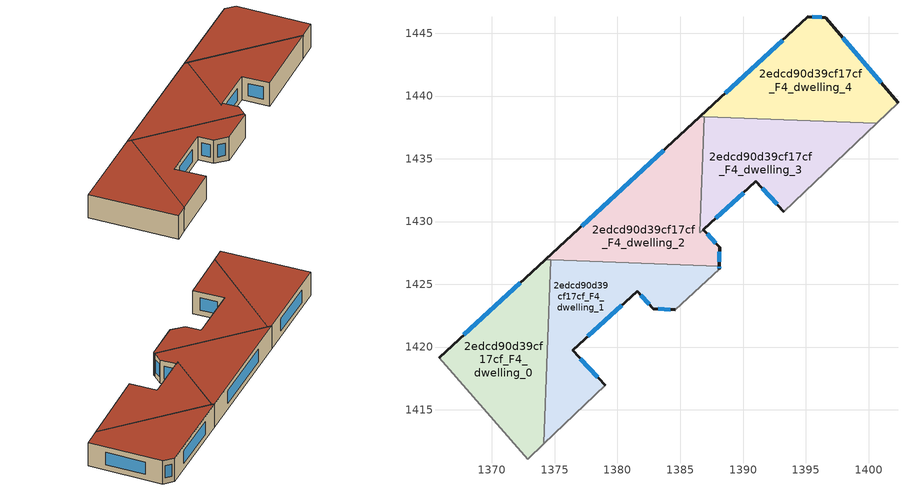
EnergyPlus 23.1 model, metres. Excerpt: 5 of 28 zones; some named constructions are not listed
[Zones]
2edcd90d39cf17cf_F4_dwelling_0
 floor to 2edcd90d39cf17cf_F3_dwelling_0 (EU_floor_Construction): 1374.69,1426.95 1374.14,1412.3 1372.85,1411.06 1365.78,1419.14 1374.24,1426.96 z12
 wall outside (EU_wall_Construction): 1374.24,1426.96 1365.78,1419.14 z12:15
 wall to 2edcd90d39cf17cf_F4_dwelling_1 (EU_wall_Construction): 1374.14,1412.3 1374.69,1426.95 z12:15
 wall adiabatic (EU_wall_Construction): 1365.78,1419.14 1372.85,1411.06 1374.14,1412.3 z12:15
 wall to 2edcd90d39cf17cf_F4_dwelling_2 (EU_wall_Construction): 1374.69,1426.95 1374.24,1426.96 z12:15
 window (EU_Window_Construction): 1372.25,1425.13 1367.76,1420.98 z12.7:14.3
 roof outside (EU_roof_Construction): 1374.14,1412.3 1374.69,1426.95 1374.24,1426.96 1365.78,1419.14 1372.85,1411.06 z15
2edcd90d39cf17cf_F4_dwelling_1
 floor to 2edcd90d39cf17cf_F3_dwelling_1 (EU_floor_Construction): 1388.11,1426.44 1388.11,1426.21 1384.6,1422.96 1382.84,1423.07 1381.55,1424.46 1376.44,1419.74 1379.02,1416.96 1374.14,1412.3 1374.69,1426.95 z12
 wall outside (EU_wall_Construction): 1379.02,1416.96 1376.44,1419.74 1381.55,1424.46 1382.84,1423.07 1384.6,1422.96 / 1388.11,1426.21 1388.11,1426.44 z12:15
 wall adiabatic (EU_wall_Construction): 1374.14,1412.3 1379.02,1416.96 / 1384.6,1422.96 1388.11,1426.21 z12:15
 wall to 2edcd90d39cf17cf_F4_dwelling_2 (EU_wall_Construction): 1388.11,1426.44 1374.69,1426.95 z12:15
 window (EU_Window_Construction): 1377.64,1420.84 1380.35,1423.35 / 1378.42,1417.61 1377.05,1419.08 / 1388.11,1426.26 1388.11,1426.39 / 1383.25,1423.04 1384.19,1422.98 / 1381.86,1424.13 1382.54,1423.39 z12.7:14.3
 roof outside (EU_roof_Construction): 1379.02,1416.96 1376.44,1419.74 1381.55,1424.46 1382.84,1423.07 1384.6,1422.96 1388.11,1426.21 1388.11,1426.44 1374.69,1426.95 1374.14,1412.3 z15
2edcd90d39cf17cf_F4_dwelling_2
 floor to 2edcd90d39cf17cf_F3_dwelling_2 (EU_floor_Construction): 1386.91,1438.35 1386.57,1429.09 1386.84,1429.34 1388.13,1427.95 1388.11,1426.44 1374.24,1426.96 1386.57,1438.36 z12
 wall outside (EU_wall_Construction): 1388.11,1426.44 1388.13,1427.95 1386.85,1429.34 / 1386.57,1438.36 1374.24,1426.96 z12:15
 wall to 2edcd90d39cf17cf_F4_dwelling_3 (EU_wall_Construction): 1386.84,1429.34 1386.57,1429.09 1386.91,1438.35 z12:15
 wall to 2edcd90d39cf17cf_F4_dwelling_4 (EU_wall_Construction): 1386.91,1438.35 1386.57,1438.36 z12:15
 window (EU_Window_Construction): 1387.83,1428.28 1387.15,1429.01 / 1388.12,1426.8 1388.13,1427.6 / 1383.67,1435.68 1377.13,1429.64 z12.7:14.3
 roof outside (EU_roof_Construction): 1388.11,1426.44 1388.13,1427.95 1386.84,1429.34 1386.57,1429.09 1386.91,1438.35 1386.57,1438.36 1374.24,1426.96 z15
2edcd90d39cf17cf_F4_dwelling_3
 floor to 2edcd90d39cf17cf_F3_dwelling_3 (EU_floor_Construction): 1400.64,1437.83 1393.27,1430.79 1391.02,1433.21 1386.57,1429.09 1386.91,1438.35 z12
 wall outside (EU_wall_Construction): 1386.85,1429.34 1391.02,1433.21 1393.27,1430.79 z12:15
 wall adiabatic (EU_wall_Construction): 1393.27,1430.79 1400.64,1437.83 z12:15
 wall to 2edcd90d39cf17cf_F4_dwelling_4 (EU_wall_Construction): 1400.64,1437.83 1386.91,1438.35 z12:15
 window (EU_Window_Construction): 1391.55,1432.64 1392.74,1431.36 / 1387.83,1430.25 1390.04,1432.3 z12.7:14.3
 roof outside (EU_roof_Construction): 1393.27,1430.79 1400.64,1437.83 1386.91,1438.35 1386.57,1429.09 1391.02,1433.21 z15
2edcd90d39cf17cf_F4_dwelling_4
 floor to 2edcd90d39cf17cf_F3_dwelling_4 (EU_floor_Construction): 1396.59,1446.26 1402.35,1439.46 1400.64,1437.83 1386.57,1438.36 1395.17,1446.31 z12
 wall outside (EU_wall_Construction): 1402.35,1439.46 1396.59,1446.26 1395.17,1446.31 1386.57,1438.36 z12:15
 wall adiabatic (EU_wall_Construction): 1400.64,1437.83 1402.35,1439.46 z12:15
 window (EU_Window_Construction): 1393.15,1444.45 1388.59,1440.23 / 1396.26,1446.27 1395.51,1446.3 / 1401,1441.06 1397.94,1444.66 z12.7:14.3
 roof outside (EU_roof_Construction): 1402.35,1439.46 1396.59,1446.26 1395.17,1446.31 1386.57,1438.36 1400.64,1437.83 z15
[SCHEDULE:CONSTANT]
Name | Hourly Value
EU_AlwaysOn | 1
EU_CoolingOff | 0
[SCHEDULE:FILE] Column Number=1; Rows to Skip at Top=0; Number of Hours of Data=8760; Column Separator=Comma; Interpolate to Timestep=No; Minutes per Item=60; Adjust Schedule for Daylight Savings=Yes
Name | File
EU_Step8_GainSchedule_2edcd90d39cf17cf_F3_dwelling_3_f000 | ../../schedules/2edcd90d39cf17cf/2edcd90d39cf17cf_F3_dwelling_3_f000_gain.csv
EU_Step8_GainSchedule_2edcd90d39cf17cf_F3_dwelling_4_f000 | ../../schedules/2edcd90d39cf17cf/2edcd90d39cf17cf_F3_dwelling_4_f000_gain.csv
EU_Step8_GainSchedule_2edcd90d39cf17cf_F4_dwelling_0_f000 | ../../schedules/2edcd90d39cf17cf/2edcd90d39cf17cf_F4_dwelling_0_f000_gain.csv
EU_Step8_GainSchedule_2edcd90d39cf17cf_F4_dwelling_1_f000 | ../../schedules/2edcd90d39cf17cf/2edcd90d39cf17cf_F4_dwelling_1_f000_gain.csv
EU_Step8_GainSchedule_2edcd90d39cf17cf_F4_dwelling_2_f000 | ../../schedules/2edcd90d39cf17cf/2edcd90d39cf17cf_F4_dwelling_2_f000_gain.csv
EU_Step8_GainSchedule_2edcd90d39cf17cf_F4_dwelling_3_f000 | ../../schedules/2edcd90d39cf17cf/2edcd90d39cf17cf_F4_dwelling_3_f000_gain.csv
EU_Step8_GainSchedule_2edcd90d39cf17cf_F4_dwelling_4_f000 | ../../schedules/2edcd90d39cf17cf/2edcd90d39cf17cf_F4_dwelling_4_f000_gain.csv
